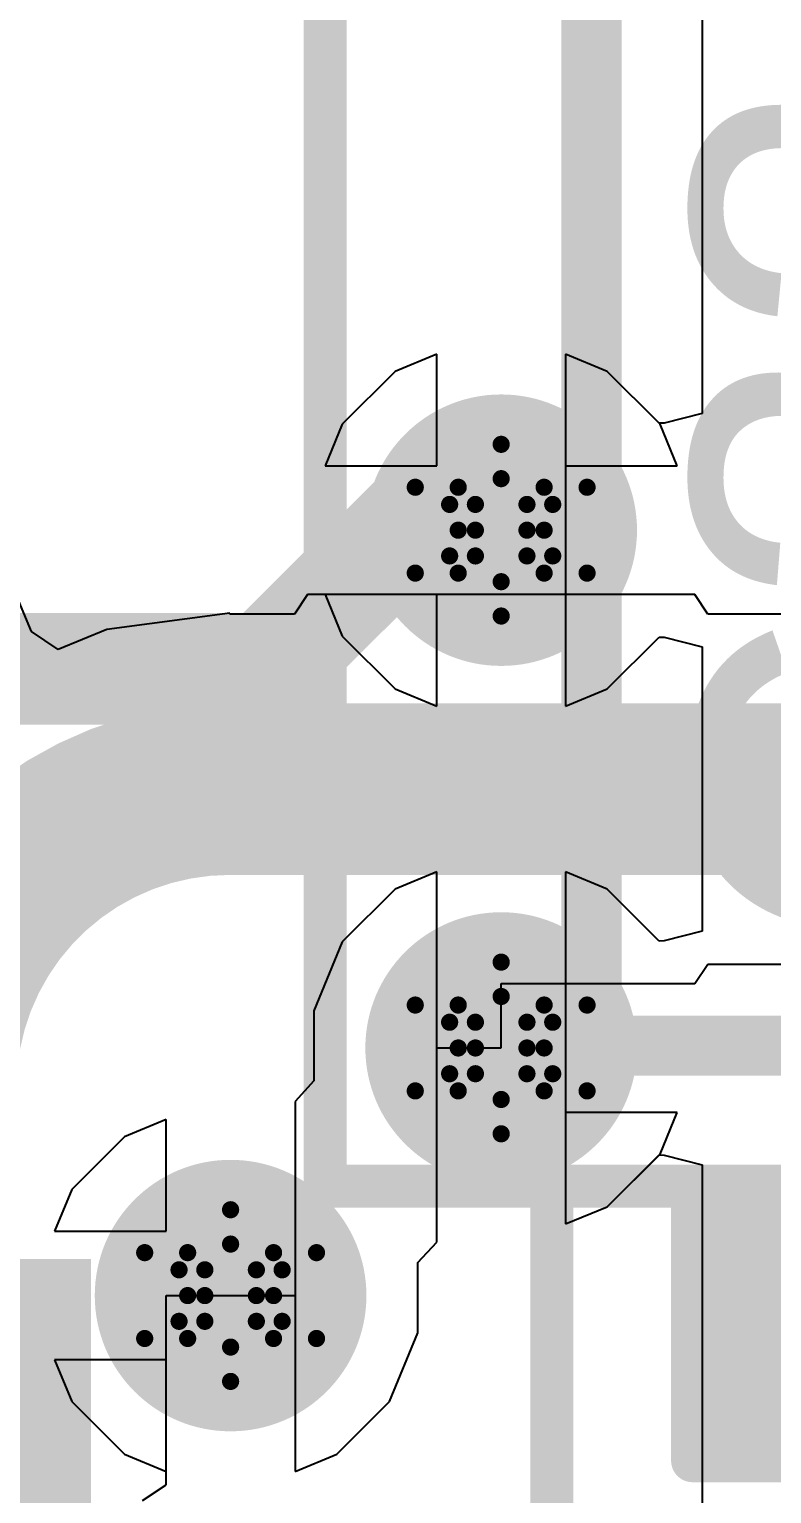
# Model space of a CAD drawing. Header units: inches. Extents: x -18 to 237, y -41 to 211.
# Drawn here: x 7.355 to 9.55, y 56.465 to 60.798 of the extents above; entities that cross this region are included whole.
import ezdxf

# ---------------------------------------------------------------- set-up
doc = ezdxf.new("R2010")
doc.units = ezdxf.units.IN
for name, color, linetype in [('Bottom Layer', 5, 'Continuous'), ('Bottom Solder', 6, 'Continuous'), ('Drill Drawing', 1, 'Continuous'), ('Top Layer', 1, 'Continuous'), ('Top Overlay', 2, 'Continuous'), ('Top Paste', 8, 'Continuous'), ('Top Solder', 216, 'Continuous'), ('Via Holes', 16, 'Continuous')]:
    doc.layers.add(name, color=color, linetype=linetype)
doc.styles.add('Arial', font='', dxfattribs={"height": 0.2})
doc.styles.get('Arial').set_extended_font_data('Arial')

# ---------------------------------------------------------------- blocks, each defined once
blk = doc.blocks.new('IND_0603__1608_M_______3')
at = {"layer": 'Top Layer'}
for points in [[(-1, 0.4), (-0.4, 0.4), (-0.4, -0.4), (-1, -0.4)], [(0.4, 0.4), (1, 0.4), (1, -0.4), (0.4, -0.4)]]:
    blk.add_hatch(color=1, dxfattribs=at).paths.add_polyline_path(points)
at = {"layer": 'Top Paste'}
for points in [[(-1, 0.4), (-0.4, 0.4), (-0.4, -0.4), (-1, -0.4)], [(0.4, 0.4), (1, 0.4), (1, -0.4), (0.4, -0.4)]]:
    blk.add_hatch(color=8, dxfattribs=at).paths.add_polyline_path(points)
at = {"layer": 'Top Solder'}
for points in [[(-1.1016, 0.5016), (-0.2984, 0.5016), (-0.2984, -0.5016), (-1.1016, -0.5016)], [(0.2984, 0.5016), (1.1016, 0.5016), (1.1016, -0.5016), (0.2984, -0.5016)]]:
    blk.add_hatch(color=216, dxfattribs=at).paths.add_polyline_path(points)
at = {"layer": 'Top Overlay'}
for points in [[(-0.2032, 0.4572, 0.127, 0.127, 0), (0.2286, 0.4572, 0.127, 0.127, 0)], [(-0.2032, -0.4572, 0.127, 0.127, 0), (0.2286, -0.4572, 0.127, 0.127, 0)]]:
    blk.add_lwpolyline(points, format="xyseb", dxfattribs=at)
for points in [[(-0.2349, 0.4572, 0.0635, 0.0635, 1), (-0.1714, 0.4572, 0.0635, 0.0635, 1)], [(0.1968, 0.4572, 0.0635, 0.0635, 1), (0.2604, 0.4572, 0.0635, 0.0635, 1)], [(-0.2349, -0.4572, 0.0635, 0.0635, 1), (-0.1714, -0.4572, 0.0635, 0.0635, 1)], [(0.1968, -0.4572, 0.0635, 0.0635, 1), (0.2604, -0.4572, 0.0635, 0.0635, 1)]]:
    blk.add_lwpolyline(points, format="xyseb", close=True, dxfattribs=at)
blk = doc.blocks.new('C___0402_133')
at = {"layer": 'Top Layer'}
for points in [[(-0.6985, -0.3175), (-0.6985, 0.3175), (-0.2413, 0.3175), (-0.2413, -0.3175)], [(0.2413, -0.3175), (0.2413, 0.3175), (0.6985, 0.3175), (0.6985, -0.3175)]]:
    blk.add_hatch(color=1, dxfattribs=at).paths.add_polyline_path(points)
at = {"layer": 'Top Paste'}
for points in [[(-0.6985, -0.3175), (-0.6985, 0.3175), (-0.2413, 0.3175), (-0.2413, -0.3175)], [(0.2413, -0.3175), (0.2413, 0.3175), (0.6985, 0.3175), (0.6985, -0.3175)]]:
    blk.add_hatch(color=8, dxfattribs=at).paths.add_polyline_path(points)
at = {"layer": 'Top Solder'}
for points in [[(-0.7585, -0.3775), (-0.7585, 0.3775), (-0.1813, 0.3775), (-0.1813, -0.3775)], [(0.1813, -0.3775), (0.1813, 0.3775), (0.7585, 0.3775), (0.7585, -0.3775)]]:
    blk.add_hatch(color=216, dxfattribs=at).paths.add_polyline_path(points)
at = {"layer": 'Top Overlay'}
for points in [[(-0.7874, -0.4064, 0.127, 0.127, 0), (-0.7874, 0.4064, 0.127, 0.127, 0)], [(-0.7874, 0.4064, 0.127, 0.127, 0), (-0.2794, 0.4064, 0.127, 0.127, 0)], [(0.2794, 0.4064, 0.127, 0.127, 0), (0.7874, 0.4064, 0.127, 0.127, 0)], [(0.7874, -0.4064, 0.127, 0.127, 0), (0.7874, 0.4064, 0.127, 0.127, 0)], [(-0.7874, -0.4064, 0.127, 0.127, 0), (-0.2794, -0.4064, 0.127, 0.127, 0)], [(0.2794, -0.4064, 0.127, 0.127, 0), (0.7874, -0.4064, 0.127, 0.127, 0)]]:
    blk.add_lwpolyline(points, format="xyseb", dxfattribs=at)
for points in [[(-0.8191, 0.4064, 0.0635, 0.0635, 1), (-0.7556, 0.4064, 0.0635, 0.0635, 1)], [(-0.8191, 0.4064, 0.0635, 0.0635, 1), (-0.7556, 0.4064, 0.0635, 0.0635, 1)], [(-0.3111, 0.4064, 0.0635, 0.0635, 1), (-0.2477, 0.4064, 0.0635, 0.0635, 1)], [(0.2477, 0.4064, 0.0635, 0.0635, 1), (0.3111, 0.4064, 0.0635, 0.0635, 1)], [(0.7556, 0.4064, 0.0635, 0.0635, 1), (0.8191, 0.4064, 0.0635, 0.0635, 1)], [(0.7556, 0.4064, 0.0635, 0.0635, 1), (0.8191, 0.4064, 0.0635, 0.0635, 1)], [(-0.8191, -0.4064, 0.0635, 0.0635, 1), (-0.7556, -0.4064, 0.0635, 0.0635, 1)], [(-0.8191, -0.4064, 0.0635, 0.0635, 1), (-0.7556, -0.4064, 0.0635, 0.0635, 1)], [(-0.3111, -0.4064, 0.0635, 0.0635, 1), (-0.2477, -0.4064, 0.0635, 0.0635, 1)], [(0.2477, -0.4064, 0.0635, 0.0635, 1), (0.3111, -0.4064, 0.0635, 0.0635, 1)], [(0.7556, -0.4064, 0.0635, 0.0635, 1), (0.8191, -0.4064, 0.0635, 0.0635, 1)], [(0.7556, -0.4064, 0.0635, 0.0635, 1), (0.8191, -0.4064, 0.0635, 0.0635, 1)]]:
    blk.add_lwpolyline(points, format="xyseb", close=True, dxfattribs=at)

msp = doc.modelspace()

# ---------------------------------------------------------------- hatches: boundary and pattern name
at = {"layer": 'Bottom Layer'}
h = msp.add_hatch(color=5, dxfattribs=at)
edge = h.paths.add_edge_path()
edge.add_arc((8.75, 59.316), 0.3, 0, 360)
h = msp.add_hatch(color=5, dxfattribs=at)
edge = h.paths.add_edge_path()
edge.add_arc((8.75, 57.784), 0.3, 0, 360)
h = msp.add_hatch(color=5, dxfattribs=at)
edge = h.paths.add_edge_path()
edge.add_arc((7.95, 57.0514), 0.3, 0, 360)
at = {"layer": 'Bottom Solder'}
h = msp.add_hatch(color=6, dxfattribs=at)
edge = h.paths.add_edge_path()
edge.add_arc((8.75, 59.316), 0.4016, 0, 360)
h = msp.add_hatch(color=6, dxfattribs=at)
edge = h.paths.add_edge_path()
edge.add_arc((8.75, 57.784), 0.4016, 0, 360)
h = msp.add_hatch(color=6, dxfattribs=at)
edge = h.paths.add_edge_path()
edge.add_arc((7.95, 57.0514), 0.4016, 0, 360)
at = {"layer": 'Top Layer'}
h = msp.add_hatch(color=1, dxfattribs=at)
edge = h.paths.add_edge_path()
edge.add_arc((8.75, 59.316), 0.3, 0, 360)
h = msp.add_hatch(color=1, dxfattribs=at)
edge = h.paths.add_edge_path()
edge.add_arc((8.75, 57.784), 0.3, 0, 360)
h = msp.add_hatch(color=1, dxfattribs=at)
edge = h.paths.add_edge_path()
edge.add_arc((7.95, 57.0514), 0.3, 0, 360)
at = {"layer": 'Top Solder'}
h = msp.add_hatch(color=216, dxfattribs=at)
edge = h.paths.add_edge_path()
edge.add_arc((8.75, 59.316), 0.4016, 0, 360)
h = msp.add_hatch(color=216, dxfattribs=at)
edge = h.paths.add_edge_path()
edge.add_arc((8.75, 57.784), 0.4016, 0, 360)
h = msp.add_hatch(color=216, dxfattribs=at)
edge = h.paths.add_edge_path()
edge.add_arc((7.95, 57.0514), 0.4016, 0, 360)
at = {"layer": 'Via Holes'}
h = msp.add_hatch(color=7, dxfattribs=at)
edge = h.paths.add_edge_path()
edge.add_arc((8.75, 59.316), 0.15, 0, 360)
h = msp.add_hatch(color=7, dxfattribs=at)
edge = h.paths.add_edge_path()
edge.add_arc((8.75, 57.784), 0.15, 0, 360)
h = msp.add_hatch(color=7, dxfattribs=at)
edge = h.paths.add_edge_path()
edge.add_arc((7.95, 57.0514), 0.15, 0, 360)

# ---------------------------------------------------------------- linework, layer by layer
at = {"layer": 'Bottom Layer'}
for p, q in [((9.3441, 61.2763), (9.3441, 59.6614)), ((8.5595, 59.8367), (8.4362, 59.7857)), ((8.5595, 59.5065), (8.5595, 59.8367)), ((9.0638, 59.7857), (8.9405, 59.8367)), ((8.9405, 59.8367), (8.9405, 59.316)), ((8.4362, 59.7857), (8.2803, 59.6298)), ((9.2171, 59.6324), (9.0638, 59.7857)), ((8.2803, 59.6298), (8.2293, 59.5065)), ((9.2316, 59.6328), (9.2171, 59.6324)), ((9.3441, 59.6614), (9.2316, 59.6328)), ((8.2293, 59.5065), (8.5595, 59.5065)), ((8.9405, 59.316), (8.9405, 58.7953)), ((8.5595, 59.1255), (8.2293, 59.1255)), ((8.2293, 59.1255), (8.2803, 59.0022)), ((8.5595, 58.7953), (8.5595, 59.1255)), ((8.2803, 59.0022), (8.4362, 58.8463)), ((9.0638, 58.8463), (9.2171, 58.9996)), ((9.2171, 58.9996), (9.2316, 58.9992)), ((9.2316, 58.9992), (9.3441, 58.9706)), ((9.3441, 58.9706), (9.3441, 58.1294)), ((8.4362, 58.8463), (8.5595, 58.7953)), ((8.9405, 58.7953), (9.0638, 58.8463)), ((8.5595, 58.3047), (8.4362, 58.2537)), ((8.5595, 57.784), (8.5595, 58.3047)), ((9.0638, 58.2537), (8.9405, 58.3047)), ((8.9405, 58.3047), (8.9405, 57.784)), ((8.4362, 58.2537), (8.2803, 58.0978)), ((9.2171, 58.1004), (9.0638, 58.2537)), ((9.3441, 58.1294), (9.2316, 58.1008)), ((8.2803, 58.0978), (8.196, 57.8942)), ((9.2316, 58.1008), (9.2171, 58.1004)), ((8.196, 57.8942), (8.196, 57.6866)), ((8.5595, 57.2097), (8.5595, 57.784)), ((8.9405, 57.784), (8.9405, 57.2633)), ((8.196, 57.6866), (8.1405, 57.6257)), ((8.1405, 57.6257), (8.1405, 57.0514)), ((7.7595, 57.5721), (7.6362, 57.5211)), ((7.7595, 57.2419), (7.7595, 57.5721)), ((7.6362, 57.5211), (7.4803, 57.3652)), ((9.0638, 57.3143), (9.2171, 57.4676)), ((9.2171, 57.4676), (9.2316, 57.4672)), ((9.2316, 57.4672), (9.3441, 57.4386)), ((9.3441, 57.4386), (9.3441, 53.0269)), ((7.4803, 57.3652), (7.4293, 57.2419)), ((8.9405, 57.2633), (9.0638, 57.3143)), ((7.4293, 57.2419), (7.7595, 57.2419)), ((8.504, 57.1488), (8.5595, 57.2097)), ((8.504, 56.9412), (8.504, 57.1488)), ((8.1405, 57.0514), (8.1405, 56.5307)), ((8.4197, 56.7376), (8.504, 56.9412)), ((7.7595, 56.8609), (7.4293, 56.8609)), ((7.4293, 56.8609), (7.4803, 56.7376)), ((7.7595, 56.5307), (7.7595, 56.8609)), ((7.4803, 56.7376), (7.6362, 56.5817)), ((8.2638, 56.5817), (8.4197, 56.7376)), ((7.6362, 56.5817), (7.7595, 56.5307)), ((8.1405, 56.5307), (8.2638, 56.5817))]:
    msp.add_line(p, q, dxfattribs=at)
for points in [[(8.055, 58.9056, 0.3302, 0.3302, 0), (8.4868, 59.3374, 0.3302, 0.3302, 0)], [(8.4868, 59.3374, 0.3302, 0.3302, 0), (8.5598, 59.3374, 0.3302, 0.3302, 0)], [(6.8072, 58.9056, 0.3302, 0.3302, 0), (8.055, 58.9056, 0.3302, 0.3302, 0)]]:
    msp.add_lwpolyline(points, format="xyseb", dxfattribs=at)
for points in [[(8.4042, 59.3374, 0.1651, 0.1651, 1), (8.5693, 59.3374, 0.1651, 0.1651, 1)], [(8.4042, 59.3374, 0.1651, 0.1651, 1), (8.5693, 59.3374, 0.1651, 0.1651, 1)], [(8.4773, 59.3374, 0.1651, 0.1651, 1), (8.6424, 59.3374, 0.1651, 0.1651, 1)], [(7.9724, 58.9056, 0.1651, 0.1651, 1), (8.1375, 58.9056, 0.1651, 0.1651, 1)], [(7.9724, 58.9056, 0.1651, 0.1651, 1), (8.1375, 58.9056, 0.1651, 0.1651, 1)]]:
    msp.add_lwpolyline(points, format="xyseb", close=True, dxfattribs=at)
at = {"layer": 'Drill Drawing'}
for points in [[(8.623, 59.443, 0.0508, 0.0508, 0), (8.75, 59.57, 0.0508, 0.0508, 0)], [(8.75, 59.57, 0.0508, 0.0508, 0), (8.877, 59.443, 0.0508, 0.0508, 0)], [(8.6738, 59.3922, 0.0508, 0.0508, 0), (8.75, 59.4684, 0.0508, 0.0508, 0)], [(8.75, 59.4684, 0.0508, 0.0508, 0), (8.8262, 59.3922, 0.0508, 0.0508, 0)], [(8.496, 59.443, 0.0508, 0.0508, 0), (8.623, 59.316, 0.0508, 0.0508, 0)], [(8.496, 59.443, 0.0508, 0.0508, 0), (8.623, 59.443, 0.0508, 0.0508, 0)], [(8.877, 59.443, 0.0508, 0.0508, 0), (9.004, 59.443, 0.0508, 0.0508, 0)], [(8.877, 59.316, 0.0508, 0.0508, 0), (9.004, 59.443, 0.0508, 0.0508, 0)], [(8.5976, 59.3922, 0.0508, 0.0508, 0), (8.6738, 59.316, 0.0508, 0.0508, 0)], [(8.5976, 59.3922, 0.0508, 0.0508, 0), (8.6738, 59.3922, 0.0508, 0.0508, 0)], [(8.8262, 59.3922, 0.0508, 0.0508, 0), (8.9024, 59.3922, 0.0508, 0.0508, 0)], [(8.8262, 59.316, 0.0508, 0.0508, 0), (8.9024, 59.3922, 0.0508, 0.0508, 0)], [(8.496, 59.189, 0.0508, 0.0508, 0), (8.623, 59.316, 0.0508, 0.0508, 0)], [(8.5976, 59.2398, 0.0508, 0.0508, 0), (8.6738, 59.316, 0.0508, 0.0508, 0)], [(8.8262, 59.316, 0.0508, 0.0508, 0), (8.9024, 59.2398, 0.0508, 0.0508, 0)], [(8.877, 59.316, 0.0508, 0.0508, 0), (9.004, 59.189, 0.0508, 0.0508, 0)], [(8.5976, 59.2398, 0.0508, 0.0508, 0), (8.6738, 59.2398, 0.0508, 0.0508, 0)], [(8.6738, 59.2398, 0.0508, 0.0508, 0), (8.75, 59.1636, 0.0508, 0.0508, 0)], [(8.75, 59.1636, 0.0508, 0.0508, 0), (8.8262, 59.2398, 0.0508, 0.0508, 0)], [(8.8262, 59.2398, 0.0508, 0.0508, 0), (8.9024, 59.2398, 0.0508, 0.0508, 0)], [(8.496, 59.189, 0.0508, 0.0508, 0), (8.623, 59.189, 0.0508, 0.0508, 0)], [(8.623, 59.189, 0.0508, 0.0508, 0), (8.75, 59.062, 0.0508, 0.0508, 0)], [(8.75, 59.062, 0.0508, 0.0508, 0), (8.877, 59.189, 0.0508, 0.0508, 0)], [(8.877, 59.189, 0.0508, 0.0508, 0), (9.004, 59.189, 0.0508, 0.0508, 0)], [(8.623, 57.911, 0.0508, 0.0508, 0), (8.75, 58.038, 0.0508, 0.0508, 0)], [(8.75, 58.038, 0.0508, 0.0508, 0), (8.877, 57.911, 0.0508, 0.0508, 0)], [(8.496, 57.911, 0.0508, 0.0508, 0), (8.623, 57.784, 0.0508, 0.0508, 0)], [(8.496, 57.911, 0.0508, 0.0508, 0), (8.623, 57.911, 0.0508, 0.0508, 0)], [(8.6738, 57.8602, 0.0508, 0.0508, 0), (8.75, 57.9364, 0.0508, 0.0508, 0)], [(8.75, 57.9364, 0.0508, 0.0508, 0), (8.8262, 57.8602, 0.0508, 0.0508, 0)], [(8.877, 57.911, 0.0508, 0.0508, 0), (9.004, 57.911, 0.0508, 0.0508, 0)], [(8.877, 57.784, 0.0508, 0.0508, 0), (9.004, 57.911, 0.0508, 0.0508, 0)], [(8.5976, 57.8602, 0.0508, 0.0508, 0), (8.6738, 57.784, 0.0508, 0.0508, 0)], [(8.5976, 57.8602, 0.0508, 0.0508, 0), (8.6738, 57.8602, 0.0508, 0.0508, 0)], [(8.8262, 57.8602, 0.0508, 0.0508, 0), (8.9024, 57.8602, 0.0508, 0.0508, 0)], [(8.8262, 57.784, 0.0508, 0.0508, 0), (8.9024, 57.8602, 0.0508, 0.0508, 0)], [(8.496, 57.657, 0.0508, 0.0508, 0), (8.623, 57.784, 0.0508, 0.0508, 0)], [(8.5976, 57.7078, 0.0508, 0.0508, 0), (8.6738, 57.784, 0.0508, 0.0508, 0)], [(8.8262, 57.784, 0.0508, 0.0508, 0), (8.9024, 57.7078, 0.0508, 0.0508, 0)], [(8.877, 57.784, 0.0508, 0.0508, 0), (9.004, 57.657, 0.0508, 0.0508, 0)], [(8.5976, 57.7078, 0.0508, 0.0508, 0), (8.6738, 57.7078, 0.0508, 0.0508, 0)], [(8.6738, 57.7078, 0.0508, 0.0508, 0), (8.75, 57.6316, 0.0508, 0.0508, 0)], [(8.75, 57.6316, 0.0508, 0.0508, 0), (8.8262, 57.7078, 0.0508, 0.0508, 0)], [(8.8262, 57.7078, 0.0508, 0.0508, 0), (8.9024, 57.7078, 0.0508, 0.0508, 0)], [(8.496, 57.657, 0.0508, 0.0508, 0), (8.623, 57.657, 0.0508, 0.0508, 0)], [(8.623, 57.657, 0.0508, 0.0508, 0), (8.75, 57.53, 0.0508, 0.0508, 0)], [(8.75, 57.53, 0.0508, 0.0508, 0), (8.877, 57.657, 0.0508, 0.0508, 0)], [(8.877, 57.657, 0.0508, 0.0508, 0), (9.004, 57.657, 0.0508, 0.0508, 0)], [(7.823, 57.1784, 0.0508, 0.0508, 0), (7.95, 57.3054, 0.0508, 0.0508, 0)], [(7.95, 57.3054, 0.0508, 0.0508, 0), (8.077, 57.1784, 0.0508, 0.0508, 0)], [(7.696, 57.1784, 0.0508, 0.0508, 0), (7.823, 57.0514, 0.0508, 0.0508, 0)], [(7.696, 57.1784, 0.0508, 0.0508, 0), (7.823, 57.1784, 0.0508, 0.0508, 0)], [(7.8738, 57.1276, 0.0508, 0.0508, 0), (7.95, 57.2038, 0.0508, 0.0508, 0)], [(7.95, 57.2038, 0.0508, 0.0508, 0), (8.0262, 57.1276, 0.0508, 0.0508, 0)], [(8.077, 57.1784, 0.0508, 0.0508, 0), (8.204, 57.1784, 0.0508, 0.0508, 0)], [(8.077, 57.0514, 0.0508, 0.0508, 0), (8.204, 57.1784, 0.0508, 0.0508, 0)], [(7.7976, 57.1276, 0.0508, 0.0508, 0), (7.8738, 57.0514, 0.0508, 0.0508, 0)], [(7.7976, 57.1276, 0.0508, 0.0508, 0), (7.8738, 57.1276, 0.0508, 0.0508, 0)], [(8.0262, 57.1276, 0.0508, 0.0508, 0), (8.1024, 57.1276, 0.0508, 0.0508, 0)], [(8.0262, 57.0514, 0.0508, 0.0508, 0), (8.1024, 57.1276, 0.0508, 0.0508, 0)], [(7.696, 56.9244, 0.0508, 0.0508, 0), (7.823, 57.0514, 0.0508, 0.0508, 0)], [(7.7976, 56.9752, 0.0508, 0.0508, 0), (7.8738, 57.0514, 0.0508, 0.0508, 0)], [(8.0262, 57.0514, 0.0508, 0.0508, 0), (8.1024, 56.9752, 0.0508, 0.0508, 0)], [(8.077, 57.0514, 0.0508, 0.0508, 0), (8.204, 56.9244, 0.0508, 0.0508, 0)], [(7.7976, 56.9752, 0.0508, 0.0508, 0), (7.8738, 56.9752, 0.0508, 0.0508, 0)], [(7.8738, 56.9752, 0.0508, 0.0508, 0), (7.95, 56.899, 0.0508, 0.0508, 0)], [(7.95, 56.899, 0.0508, 0.0508, 0), (8.0262, 56.9752, 0.0508, 0.0508, 0)], [(8.0262, 56.9752, 0.0508, 0.0508, 0), (8.1024, 56.9752, 0.0508, 0.0508, 0)], [(7.696, 56.9244, 0.0508, 0.0508, 0), (7.823, 56.9244, 0.0508, 0.0508, 0)], [(7.823, 56.9244, 0.0508, 0.0508, 0), (7.95, 56.7974, 0.0508, 0.0508, 0)], [(7.95, 56.7974, 0.0508, 0.0508, 0), (8.077, 56.9244, 0.0508, 0.0508, 0)], [(8.077, 56.9244, 0.0508, 0.0508, 0), (8.204, 56.9244, 0.0508, 0.0508, 0)]]:
    msp.add_lwpolyline(points, format="xyseb", dxfattribs=at)
for points in [[(8.7373, 59.57, 0.0254, 0.0254, 1), (8.7627, 59.57, 0.0254, 0.0254, 1)], [(8.7373, 59.57, 0.0254, 0.0254, 1), (8.7627, 59.57, 0.0254, 0.0254, 1)], [(8.7373, 59.4684, 0.0254, 0.0254, 1), (8.7627, 59.4684, 0.0254, 0.0254, 1)], [(8.7373, 59.4684, 0.0254, 0.0254, 1), (8.7627, 59.4684, 0.0254, 0.0254, 1)], [(8.4833, 59.443, 0.0254, 0.0254, 1), (8.5087, 59.443, 0.0254, 0.0254, 1)], [(8.4833, 59.443, 0.0254, 0.0254, 1), (8.5087, 59.443, 0.0254, 0.0254, 1)], [(8.6103, 59.443, 0.0254, 0.0254, 1), (8.6357, 59.443, 0.0254, 0.0254, 1)], [(8.6103, 59.443, 0.0254, 0.0254, 1), (8.6357, 59.443, 0.0254, 0.0254, 1)], [(8.8643, 59.443, 0.0254, 0.0254, 1), (8.8897, 59.443, 0.0254, 0.0254, 1)], [(8.8643, 59.443, 0.0254, 0.0254, 1), (8.8897, 59.443, 0.0254, 0.0254, 1)], [(8.9913, 59.443, 0.0254, 0.0254, 1), (9.0167, 59.443, 0.0254, 0.0254, 1)], [(8.9913, 59.443, 0.0254, 0.0254, 1), (9.0167, 59.443, 0.0254, 0.0254, 1)], [(8.5849, 59.3922, 0.0254, 0.0254, 1), (8.6103, 59.3922, 0.0254, 0.0254, 1)], [(8.5849, 59.3922, 0.0254, 0.0254, 1), (8.6103, 59.3922, 0.0254, 0.0254, 1)], [(8.6611, 59.3922, 0.0254, 0.0254, 1), (8.6865, 59.3922, 0.0254, 0.0254, 1)], [(8.6611, 59.3922, 0.0254, 0.0254, 1), (8.6865, 59.3922, 0.0254, 0.0254, 1)], [(8.8135, 59.3922, 0.0254, 0.0254, 1), (8.8389, 59.3922, 0.0254, 0.0254, 1)], [(8.8135, 59.3922, 0.0254, 0.0254, 1), (8.8389, 59.3922, 0.0254, 0.0254, 1)], [(8.8897, 59.3922, 0.0254, 0.0254, 1), (8.9151, 59.3922, 0.0254, 0.0254, 1)], [(8.8897, 59.3922, 0.0254, 0.0254, 1), (8.9151, 59.3922, 0.0254, 0.0254, 1)], [(8.6103, 59.316, 0.0254, 0.0254, 1), (8.6357, 59.316, 0.0254, 0.0254, 1)], [(8.6103, 59.316, 0.0254, 0.0254, 1), (8.6357, 59.316, 0.0254, 0.0254, 1)], [(8.6611, 59.316, 0.0254, 0.0254, 1), (8.6865, 59.316, 0.0254, 0.0254, 1)], [(8.6611, 59.316, 0.0254, 0.0254, 1), (8.6865, 59.316, 0.0254, 0.0254, 1)], [(8.8135, 59.316, 0.0254, 0.0254, 1), (8.8389, 59.316, 0.0254, 0.0254, 1)], [(8.8135, 59.316, 0.0254, 0.0254, 1), (8.8389, 59.316, 0.0254, 0.0254, 1)], [(8.8643, 59.316, 0.0254, 0.0254, 1), (8.8897, 59.316, 0.0254, 0.0254, 1)], [(8.8643, 59.316, 0.0254, 0.0254, 1), (8.8897, 59.316, 0.0254, 0.0254, 1)], [(8.5849, 59.2398, 0.0254, 0.0254, 1), (8.6103, 59.2398, 0.0254, 0.0254, 1)], [(8.5849, 59.2398, 0.0254, 0.0254, 1), (8.6103, 59.2398, 0.0254, 0.0254, 1)], [(8.6611, 59.2398, 0.0254, 0.0254, 1), (8.6865, 59.2398, 0.0254, 0.0254, 1)], [(8.6611, 59.2398, 0.0254, 0.0254, 1), (8.6865, 59.2398, 0.0254, 0.0254, 1)], [(8.8135, 59.2398, 0.0254, 0.0254, 1), (8.8389, 59.2398, 0.0254, 0.0254, 1)], [(8.8135, 59.2398, 0.0254, 0.0254, 1), (8.8389, 59.2398, 0.0254, 0.0254, 1)], [(8.8897, 59.2398, 0.0254, 0.0254, 1), (8.9151, 59.2398, 0.0254, 0.0254, 1)], [(8.8897, 59.2398, 0.0254, 0.0254, 1), (8.9151, 59.2398, 0.0254, 0.0254, 1)], [(8.4833, 59.189, 0.0254, 0.0254, 1), (8.5087, 59.189, 0.0254, 0.0254, 1)], [(8.4833, 59.189, 0.0254, 0.0254, 1), (8.5087, 59.189, 0.0254, 0.0254, 1)], [(8.6103, 59.189, 0.0254, 0.0254, 1), (8.6357, 59.189, 0.0254, 0.0254, 1)], [(8.6103, 59.189, 0.0254, 0.0254, 1), (8.6357, 59.189, 0.0254, 0.0254, 1)], [(8.7373, 59.1636, 0.0254, 0.0254, 1), (8.7627, 59.1636, 0.0254, 0.0254, 1)], [(8.7373, 59.1636, 0.0254, 0.0254, 1), (8.7627, 59.1636, 0.0254, 0.0254, 1)], [(8.8643, 59.189, 0.0254, 0.0254, 1), (8.8897, 59.189, 0.0254, 0.0254, 1)], [(8.8643, 59.189, 0.0254, 0.0254, 1), (8.8897, 59.189, 0.0254, 0.0254, 1)], [(8.9913, 59.189, 0.0254, 0.0254, 1), (9.0167, 59.189, 0.0254, 0.0254, 1)], [(8.9913, 59.189, 0.0254, 0.0254, 1), (9.0167, 59.189, 0.0254, 0.0254, 1)], [(8.7373, 59.062, 0.0254, 0.0254, 1), (8.7627, 59.062, 0.0254, 0.0254, 1)], [(8.7373, 59.062, 0.0254, 0.0254, 1), (8.7627, 59.062, 0.0254, 0.0254, 1)], [(8.7373, 58.038, 0.0254, 0.0254, 1), (8.7627, 58.038, 0.0254, 0.0254, 1)], [(8.7373, 58.038, 0.0254, 0.0254, 1), (8.7627, 58.038, 0.0254, 0.0254, 1)], [(8.4833, 57.911, 0.0254, 0.0254, 1), (8.5087, 57.911, 0.0254, 0.0254, 1)], [(8.4833, 57.911, 0.0254, 0.0254, 1), (8.5087, 57.911, 0.0254, 0.0254, 1)], [(8.6103, 57.911, 0.0254, 0.0254, 1), (8.6357, 57.911, 0.0254, 0.0254, 1)], [(8.6103, 57.911, 0.0254, 0.0254, 1), (8.6357, 57.911, 0.0254, 0.0254, 1)], [(8.7373, 57.9364, 0.0254, 0.0254, 1), (8.7627, 57.9364, 0.0254, 0.0254, 1)], [(8.7373, 57.9364, 0.0254, 0.0254, 1), (8.7627, 57.9364, 0.0254, 0.0254, 1)], [(8.8643, 57.911, 0.0254, 0.0254, 1), (8.8897, 57.911, 0.0254, 0.0254, 1)], [(8.8643, 57.911, 0.0254, 0.0254, 1), (8.8897, 57.911, 0.0254, 0.0254, 1)], [(8.9913, 57.911, 0.0254, 0.0254, 1), (9.0167, 57.911, 0.0254, 0.0254, 1)], [(8.9913, 57.911, 0.0254, 0.0254, 1), (9.0167, 57.911, 0.0254, 0.0254, 1)], [(8.5849, 57.8602, 0.0254, 0.0254, 1), (8.6103, 57.8602, 0.0254, 0.0254, 1)], [(8.5849, 57.8602, 0.0254, 0.0254, 1), (8.6103, 57.8602, 0.0254, 0.0254, 1)], [(8.6611, 57.8602, 0.0254, 0.0254, 1), (8.6865, 57.8602, 0.0254, 0.0254, 1)], [(8.6611, 57.8602, 0.0254, 0.0254, 1), (8.6865, 57.8602, 0.0254, 0.0254, 1)], [(8.8135, 57.8602, 0.0254, 0.0254, 1), (8.8389, 57.8602, 0.0254, 0.0254, 1)], [(8.8135, 57.8602, 0.0254, 0.0254, 1), (8.8389, 57.8602, 0.0254, 0.0254, 1)], [(8.8897, 57.8602, 0.0254, 0.0254, 1), (8.9151, 57.8602, 0.0254, 0.0254, 1)], [(8.8897, 57.8602, 0.0254, 0.0254, 1), (8.9151, 57.8602, 0.0254, 0.0254, 1)], [(8.6103, 57.784, 0.0254, 0.0254, 1), (8.6357, 57.784, 0.0254, 0.0254, 1)], [(8.6103, 57.784, 0.0254, 0.0254, 1), (8.6357, 57.784, 0.0254, 0.0254, 1)], [(8.6611, 57.784, 0.0254, 0.0254, 1), (8.6865, 57.784, 0.0254, 0.0254, 1)], [(8.6611, 57.784, 0.0254, 0.0254, 1), (8.6865, 57.784, 0.0254, 0.0254, 1)], [(8.8135, 57.784, 0.0254, 0.0254, 1), (8.8389, 57.784, 0.0254, 0.0254, 1)], [(8.8135, 57.784, 0.0254, 0.0254, 1), (8.8389, 57.784, 0.0254, 0.0254, 1)], [(8.8643, 57.784, 0.0254, 0.0254, 1), (8.8897, 57.784, 0.0254, 0.0254, 1)], [(8.8643, 57.784, 0.0254, 0.0254, 1), (8.8897, 57.784, 0.0254, 0.0254, 1)], [(8.5849, 57.7078, 0.0254, 0.0254, 1), (8.6103, 57.7078, 0.0254, 0.0254, 1)], [(8.5849, 57.7078, 0.0254, 0.0254, 1), (8.6103, 57.7078, 0.0254, 0.0254, 1)], [(8.6611, 57.7078, 0.0254, 0.0254, 1), (8.6865, 57.7078, 0.0254, 0.0254, 1)], [(8.6611, 57.7078, 0.0254, 0.0254, 1), (8.6865, 57.7078, 0.0254, 0.0254, 1)], [(8.8135, 57.7078, 0.0254, 0.0254, 1), (8.8389, 57.7078, 0.0254, 0.0254, 1)], [(8.8135, 57.7078, 0.0254, 0.0254, 1), (8.8389, 57.7078, 0.0254, 0.0254, 1)], [(8.8897, 57.7078, 0.0254, 0.0254, 1), (8.9151, 57.7078, 0.0254, 0.0254, 1)], [(8.8897, 57.7078, 0.0254, 0.0254, 1), (8.9151, 57.7078, 0.0254, 0.0254, 1)], [(8.4833, 57.657, 0.0254, 0.0254, 1), (8.5087, 57.657, 0.0254, 0.0254, 1)], [(8.4833, 57.657, 0.0254, 0.0254, 1), (8.5087, 57.657, 0.0254, 0.0254, 1)], [(8.6103, 57.657, 0.0254, 0.0254, 1), (8.6357, 57.657, 0.0254, 0.0254, 1)], [(8.6103, 57.657, 0.0254, 0.0254, 1), (8.6357, 57.657, 0.0254, 0.0254, 1)], [(8.8643, 57.657, 0.0254, 0.0254, 1), (8.8897, 57.657, 0.0254, 0.0254, 1)], [(8.8643, 57.657, 0.0254, 0.0254, 1), (8.8897, 57.657, 0.0254, 0.0254, 1)], [(8.9913, 57.657, 0.0254, 0.0254, 1), (9.0167, 57.657, 0.0254, 0.0254, 1)], [(8.9913, 57.657, 0.0254, 0.0254, 1), (9.0167, 57.657, 0.0254, 0.0254, 1)], [(8.7373, 57.6316, 0.0254, 0.0254, 1), (8.7627, 57.6316, 0.0254, 0.0254, 1)], [(8.7373, 57.6316, 0.0254, 0.0254, 1), (8.7627, 57.6316, 0.0254, 0.0254, 1)], [(8.7373, 57.53, 0.0254, 0.0254, 1), (8.7627, 57.53, 0.0254, 0.0254, 1)], [(8.7373, 57.53, 0.0254, 0.0254, 1), (8.7627, 57.53, 0.0254, 0.0254, 1)], [(7.9373, 57.3054, 0.0254, 0.0254, 1), (7.9627, 57.3054, 0.0254, 0.0254, 1)], [(7.9373, 57.3054, 0.0254, 0.0254, 1), (7.9627, 57.3054, 0.0254, 0.0254, 1)], [(7.6833, 57.1784, 0.0254, 0.0254, 1), (7.7087, 57.1784, 0.0254, 0.0254, 1)], [(7.6833, 57.1784, 0.0254, 0.0254, 1), (7.7087, 57.1784, 0.0254, 0.0254, 1)], [(7.8103, 57.1784, 0.0254, 0.0254, 1), (7.8357, 57.1784, 0.0254, 0.0254, 1)], [(7.8103, 57.1784, 0.0254, 0.0254, 1), (7.8357, 57.1784, 0.0254, 0.0254, 1)], [(7.9373, 57.2038, 0.0254, 0.0254, 1), (7.9627, 57.2038, 0.0254, 0.0254, 1)], [(7.9373, 57.2038, 0.0254, 0.0254, 1), (7.9627, 57.2038, 0.0254, 0.0254, 1)], [(8.0643, 57.1784, 0.0254, 0.0254, 1), (8.0897, 57.1784, 0.0254, 0.0254, 1)], [(8.0643, 57.1784, 0.0254, 0.0254, 1), (8.0897, 57.1784, 0.0254, 0.0254, 1)], [(8.1913, 57.1784, 0.0254, 0.0254, 1), (8.2167, 57.1784, 0.0254, 0.0254, 1)], [(8.1913, 57.1784, 0.0254, 0.0254, 1), (8.2167, 57.1784, 0.0254, 0.0254, 1)], [(7.7849, 57.1276, 0.0254, 0.0254, 1), (7.8103, 57.1276, 0.0254, 0.0254, 1)], [(7.7849, 57.1276, 0.0254, 0.0254, 1), (7.8103, 57.1276, 0.0254, 0.0254, 1)], [(7.8611, 57.1276, 0.0254, 0.0254, 1), (7.8865, 57.1276, 0.0254, 0.0254, 1)], [(7.8611, 57.1276, 0.0254, 0.0254, 1), (7.8865, 57.1276, 0.0254, 0.0254, 1)], [(8.0135, 57.1276, 0.0254, 0.0254, 1), (8.0389, 57.1276, 0.0254, 0.0254, 1)], [(8.0135, 57.1276, 0.0254, 0.0254, 1), (8.0389, 57.1276, 0.0254, 0.0254, 1)], [(8.0897, 57.1276, 0.0254, 0.0254, 1), (8.1151, 57.1276, 0.0254, 0.0254, 1)], [(8.0897, 57.1276, 0.0254, 0.0254, 1), (8.1151, 57.1276, 0.0254, 0.0254, 1)], [(7.8103, 57.0514, 0.0254, 0.0254, 1), (7.8357, 57.0514, 0.0254, 0.0254, 1)], [(7.8103, 57.0514, 0.0254, 0.0254, 1), (7.8357, 57.0514, 0.0254, 0.0254, 1)], [(7.8611, 57.0514, 0.0254, 0.0254, 1), (7.8865, 57.0514, 0.0254, 0.0254, 1)], [(7.8611, 57.0514, 0.0254, 0.0254, 1), (7.8865, 57.0514, 0.0254, 0.0254, 1)], [(8.0135, 57.0514, 0.0254, 0.0254, 1), (8.0389, 57.0514, 0.0254, 0.0254, 1)], [(8.0135, 57.0514, 0.0254, 0.0254, 1), (8.0389, 57.0514, 0.0254, 0.0254, 1)], [(8.0643, 57.0514, 0.0254, 0.0254, 1), (8.0897, 57.0514, 0.0254, 0.0254, 1)], [(8.0643, 57.0514, 0.0254, 0.0254, 1), (8.0897, 57.0514, 0.0254, 0.0254, 1)], [(7.7849, 56.9752, 0.0254, 0.0254, 1), (7.8103, 56.9752, 0.0254, 0.0254, 1)], [(7.7849, 56.9752, 0.0254, 0.0254, 1), (7.8103, 56.9752, 0.0254, 0.0254, 1)], [(7.8611, 56.9752, 0.0254, 0.0254, 1), (7.8865, 56.9752, 0.0254, 0.0254, 1)], [(7.8611, 56.9752, 0.0254, 0.0254, 1), (7.8865, 56.9752, 0.0254, 0.0254, 1)], [(8.0135, 56.9752, 0.0254, 0.0254, 1), (8.0389, 56.9752, 0.0254, 0.0254, 1)], [(8.0135, 56.9752, 0.0254, 0.0254, 1), (8.0389, 56.9752, 0.0254, 0.0254, 1)], [(8.0897, 56.9752, 0.0254, 0.0254, 1), (8.1151, 56.9752, 0.0254, 0.0254, 1)], [(8.0897, 56.9752, 0.0254, 0.0254, 1), (8.1151, 56.9752, 0.0254, 0.0254, 1)], [(7.6833, 56.9244, 0.0254, 0.0254, 1), (7.7087, 56.9244, 0.0254, 0.0254, 1)], [(7.6833, 56.9244, 0.0254, 0.0254, 1), (7.7087, 56.9244, 0.0254, 0.0254, 1)], [(7.8103, 56.9244, 0.0254, 0.0254, 1), (7.8357, 56.9244, 0.0254, 0.0254, 1)], [(7.8103, 56.9244, 0.0254, 0.0254, 1), (7.8357, 56.9244, 0.0254, 0.0254, 1)], [(8.0643, 56.9244, 0.0254, 0.0254, 1), (8.0897, 56.9244, 0.0254, 0.0254, 1)], [(8.0643, 56.9244, 0.0254, 0.0254, 1), (8.0897, 56.9244, 0.0254, 0.0254, 1)], [(8.1913, 56.9244, 0.0254, 0.0254, 1), (8.2167, 56.9244, 0.0254, 0.0254, 1)], [(8.1913, 56.9244, 0.0254, 0.0254, 1), (8.2167, 56.9244, 0.0254, 0.0254, 1)], [(7.9373, 56.899, 0.0254, 0.0254, 1), (7.9627, 56.899, 0.0254, 0.0254, 1)], [(7.9373, 56.899, 0.0254, 0.0254, 1), (7.9627, 56.899, 0.0254, 0.0254, 1)], [(7.9373, 56.7974, 0.0254, 0.0254, 1), (7.9627, 56.7974, 0.0254, 0.0254, 1)], [(7.9373, 56.7974, 0.0254, 0.0254, 1), (7.9627, 56.7974, 0.0254, 0.0254, 1)]]:
    msp.add_lwpolyline(points, format="xyseb", close=True, dxfattribs=at)
at = {"layer": 'Top Layer'}
for p, q in [((8.5595, 59.8367), (8.4362, 59.7857)), ((8.5595, 59.5065), (8.5595, 59.8367)), ((9.0638, 59.7857), (8.9405, 59.8367)), ((8.9405, 59.8367), (8.9405, 59.5065)), ((8.4362, 59.7857), (8.2803, 59.6298)), ((9.2197, 59.6298), (9.0638, 59.7857)), ((8.2803, 59.6298), (8.2293, 59.5065)), ((9.2707, 59.5065), (9.2197, 59.6298)), ((8.2293, 59.5065), (8.5595, 59.5065)), ((8.9405, 59.5065), (9.2707, 59.5065)), ((7.3612, 59.0158), (7.2769, 59.2194)), ((8.1773, 59.1255), (8.1388, 59.068)), ((9.3227, 59.1255), (8.1773, 59.1255)), ((9.3612, 59.068), (9.3227, 59.1255)), ((7.9473, 59.07), (7.5838, 59.0222)), ((7.9473, 59.068), (7.9473, 59.07)), ((8.1388, 59.068), (7.9473, 59.068)), ((10.1241, 59.068), (9.3612, 59.068)), ((7.4405, 58.9628), (7.3612, 59.0158)), ((7.5838, 59.0222), (7.4405, 58.9628)), ((9.3227, 57.9745), (9.3612, 58.032)), ((9.3612, 58.032), (10.1241, 58.032)), ((8.75, 57.784), (8.75, 57.9745)), ((8.75, 57.9745), (9.3227, 57.9745)), ((8.5595, 57.2097), (8.5595, 57.784)), ((8.5595, 57.784), (8.75, 57.784)), ((9.2707, 57.5935), (8.9405, 57.5935)), ((8.9405, 57.5935), (8.9405, 57.2633)), ((9.2197, 57.4702), (9.2707, 57.5935)), ((9.0638, 57.3143), (9.2197, 57.4702)), ((8.9405, 57.2633), (9.0638, 57.3143)), ((8.504, 57.1488), (8.5595, 57.2097)), ((8.504, 56.9412), (8.504, 57.1488)), ((7.7595, 56.4918), (7.7595, 57.0514)), ((7.7595, 57.0514), (8.1405, 57.0514)), ((8.1405, 57.0514), (8.1405, 56.5307)), ((8.4197, 56.7376), (8.504, 56.9412)), ((8.2638, 56.5817), (8.4197, 56.7376)), ((8.1405, 56.5307), (8.2638, 56.5817)), ((7.6898, 56.4452), (7.7595, 56.4918))]:
    msp.add_line(p, q, dxfattribs=at)
for points in [[(7.0629, 57.6657, 0.508, 0.508, -0.414214), (7.9473, 58.55, 0.508, 0.508, 0)], [(7.9473, 58.55, 0.508, 0.508, 0), (8.1534, 58.55, 0.508, 0.508, 0)], [(8.1534, 58.55, 0.508, 0.508, 0), (11.7998, 58.55, 0.508, 0.508, 0)]]:
    msp.add_lwpolyline(points, format="xyseb", dxfattribs=at)
for points in [[(7.8203, 58.55, 0.254, 0.254, 1), (8.0743, 58.55, 0.254, 0.254, 1)], [(7.8203, 58.55, 0.254, 0.254, 1), (8.0743, 58.55, 0.254, 0.254, 1)], [(8.0264, 58.55, 0.254, 0.254, 1), (8.2804, 58.55, 0.254, 0.254, 1)], [(8.0264, 58.55, 0.254, 0.254, 1), (8.2804, 58.55, 0.254, 0.254, 1)]]:
    msp.add_lwpolyline(points, format="xyseb", close=True, dxfattribs=at)
at = {"layer": 'Top Overlay'}
for points in [[(8.2296, 57.3755, 0.127, 0.127, 0), (8.2296, 61.4559, 0.127, 0.127, 0)], [(9.017, 57.791, 0.1778, 0.1778, 0), (9.017, 60.9884, 0.1778, 0.1778, 0)], [(9.017, 57.791, 0.1778, 0.1778, 0), (10.6142, 57.791, 0.1778, 0.1778, 0)], [(8.2296, 57.3755, 0.127, 0.127, 0), (9.3159, 57.3755, 0.127, 0.127, 0)], [(8.8997, 54.5582, 0.127, 0.127, 0), (8.8997, 57.3755, 0.127, 0.127, 0)]]:
    msp.add_lwpolyline(points, format="xyseb", dxfattribs=at)
for points in [[(8.9726, 57.791, 0.0889, 0.0889, 1), (9.0615, 57.791, 0.0889, 0.0889, 1)], [(8.9726, 57.791, 0.0889, 0.0889, 1), (9.0615, 57.791, 0.0889, 0.0889, 1)], [(8.1979, 57.3755, 0.0635, 0.0635, 1), (8.2614, 57.3755, 0.0635, 0.0635, 1)], [(8.1979, 57.3755, 0.0635, 0.0635, 1), (8.2614, 57.3755, 0.0635, 0.0635, 1)], [(8.8679, 57.3755, 0.0635, 0.0635, 1), (8.9314, 57.3755, 0.0635, 0.0635, 1)], [(9.2842, 57.3755, 0.0635, 0.0635, 1), (9.3477, 57.3755, 0.0635, 0.0635, 1)]]:
    msp.add_lwpolyline(points, format="xyseb", close=True, dxfattribs=at)

# ---------------------------------------------------------------- block references
msp.add_blockref('C___0402_133', (10.1033, 56.9691))
at = {"rotation": 90}
msp.add_blockref('IND_0603__1608_M_______3', (7.0358, 56.0578), dxfattribs=at)

# ---------------------------------------------------------------- texts
at = {"layer": 'Top Overlay', "style": 'Arial'}
msp.add_text('C32', height=1.016, rotation=90, dxfattribs=at).set_placement((10.3317, 58.0578))

doc.saveas('drawing.dxf')
